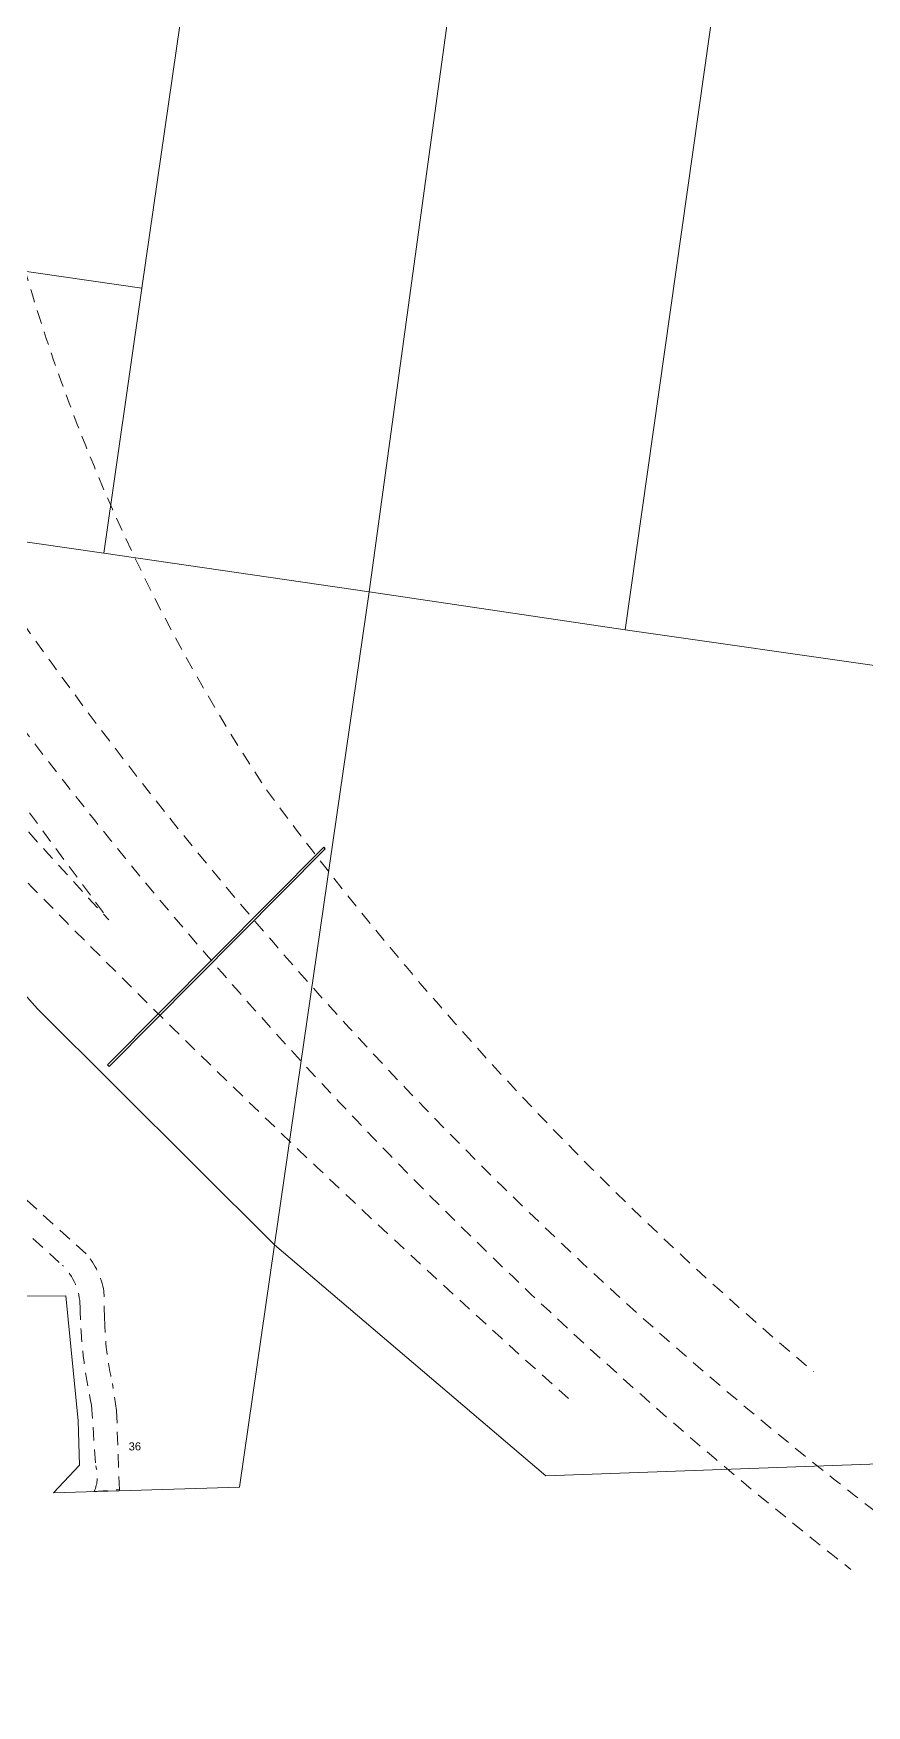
# Model space of a CAD drawing. Header units: metres. Extents: x 300929 to 302396, y 6244220 to 6246836.
# Drawn here: x 301624.5 to 301811.8, y 6244317 to 6244693.1 of the extents above; entities that cross this region are included whole.
import ezdxf

# ---------------------------------------------------------------- set-up
doc = ezdxf.new("R2010")
doc.units = ezdxf.units.M
doc.linetypes.add('Dash', pattern=[5, 3, -2])
doc.layers.add('Cadastre Developer_SP_EXT', color=7, linetype='Continuous', lineweight=5)
doc.layers.add('Cadastre Land Parcels_SP_EXT', color=7, linetype='Continuous', lineweight=5)
doc.layers.add('Duct_SP_EXT', color=7, linetype='Continuous')
doc.styles.get("Standard").update_dxf_attribs({"font": 'arial.ttf'})

msp = doc.modelspace()

# ---------------------------------------------------------------- linework, layer by layer
at = {"layer": 'Cadastre Developer_SP_EXT', "linetype": 'Dash'}
for points in [[(301614.06, 6244674.27, 0.096552), (301676.92, 6244522.94)], [(301570.6, 6244611.28, 0.086298), (301808.31, 6244347.62)], [(301875.33, 6244316.99, -0.107028), (301597.01, 6244597.83)], [(301641.42, 6244493.71, -0.019322), (301571.82, 6244574.57)], [(301676.92, 6244522.94, 0.060195), (301799.93, 6244392.08)], [(301746.3, 6244384.72, -0.017798), (301616.29, 6244509.09)], [(301613.33, 6244432.21), (301631.02, 6244415.99), (301631.02, 6244415.99, -0.19769), (301634.98, 6244406.78), (301634.98, 6244406.78, 0.05216), (301637.56, 6244384.58), (301637.56, 6244384.58), (301638.49, 6244370.88), (301638.49, 6244370.88, -0.185959), (301638.14, 6244365.13), (301638.14, 6244365.13), (301643.82, 6244365.54), (301643.18, 6244383.38), (301642.25, 6244389.46), (301642.25, 6244389.46, -0.05433), (301640.5, 6244403.93), (301640.5, 6244403.93), (301640.32, 6244410.19), (301640.32, 6244410.19, 0.137851), (301636.36, 6244418.57), (301636.36, 6244418.57), (301614.71, 6244438.1)]]:
    msp.add_lwpolyline(points, format="xyb", dxfattribs=at)
msp.add_lwpolyline([(301590.84, 6244561.95), (301641.42, 6244493.71)], dxfattribs=at)
at = {"layer": 'Cadastre Land Parcels_SP_EXT', "linetype": 'Continuous'}
for points in [[(301700.01, 6244567.49), (301640.29, 6244576.17), (301648.89, 6244635.78), (301657.49, 6244695.37), (301666.14, 6244755.25), (301724.57, 6244746.83), (301700.01, 6244567.49)], [(301783.01, 6244738.41), (301724.57, 6244746.83), (301700.01, 6244567.49), (301757.56, 6244558.95), (301783.01, 6244738.41)], [(301657.49, 6244695.37), (301495.02, 6244718.84), (301477.82, 6244696.19), (301477.14, 6244695.28), (301453.4, 6244664.02), (301648.89, 6244635.78), (301657.49, 6244695.37)], [(301648.89, 6244635.78), (301453.4, 6244664.02), (301468.36, 6244643.25), (301489.54, 6244613.84), (301502.34, 6244596.09), (301580.53, 6244584.8), (301640.29, 6244576.17), (301648.89, 6244635.78)], [(301700.01, 6244567.49), (301640.29, 6244576.17), (301580.53, 6244584.8), (301569.73, 6244510.19), (301594.39, 6244508.45), (301625.42, 6244473.69), (301678.72, 6244420.59), (301700.01, 6244567.49)], [(301791.85, 6244370.56), (301945.62, 6244376.08), (301945.3, 6244381.59), (301939.43, 6244394.97), (301926.31, 6244410.82), (301908.35, 6244423.86), (301890.26, 6244438.21), (301876.97, 6244462.75), (301862.92, 6244485.08), (301841.96, 6244508.07), (301828.51, 6244530.21), (301823.32, 6244539.81), (301823.2, 6244546.01), (301826.49, 6244549.16), (301817.34, 6244550.41), (301757.56, 6244558.95), (301700.01, 6244567.49), (301678.72, 6244420.59), (301739.71, 6244368.69), (301791.85, 6244370.56)], [(301625.42, 6244473.69), (301594.39, 6244508.45), (301569.73, 6244510.19), (301563.22, 6244465.26), (301552.04, 6244466.88), (301558.33, 6244455.65), (301570.39, 6244434.14), (301584.56, 6244408.86), (301631.78, 6244409.14), (301634.55, 6244381.01), (301634.83, 6244371.02), (301629, 6244364.83), (301670.84, 6244366.14), (301678.72, 6244420.59), (301625.42, 6244473.69)]]:
    msp.add_lwpolyline(points, close=True, dxfattribs=at)
msp.add_lwpolyline([(301843.31, 6244729.94), (301783, 6244738.41), (301757.56, 6244558.95), (301817.34, 6244550.41)], dxfattribs=at)
at = {"layer": 'Duct_SP_EXT'}
for p, q in [((301641.18, 6244461.07), (301689.77, 6244510.05)), ((301641.52, 6244460.74), (301690.11, 6244509.71)), ((301689.77, 6244510.05), (301689.94, 6244509.88)), ((301690.11, 6244509.71), (301689.94, 6244509.88)), ((301641.18, 6244461.07), (301641.35, 6244460.91)), ((301641.52, 6244460.74), (301641.35, 6244460.91))]:
    msp.add_line(p, q, dxfattribs=at)

# ---------------------------------------------------------------- texts
at = {"layer": 'Cadastre Land Parcels_SP_EXT'}
msp.add_text('36', height=1.8, rotation=0.497, dxfattribs=at).set_placement((301645.9, 6244374.37))

doc.saveas('drawing.dxf')
